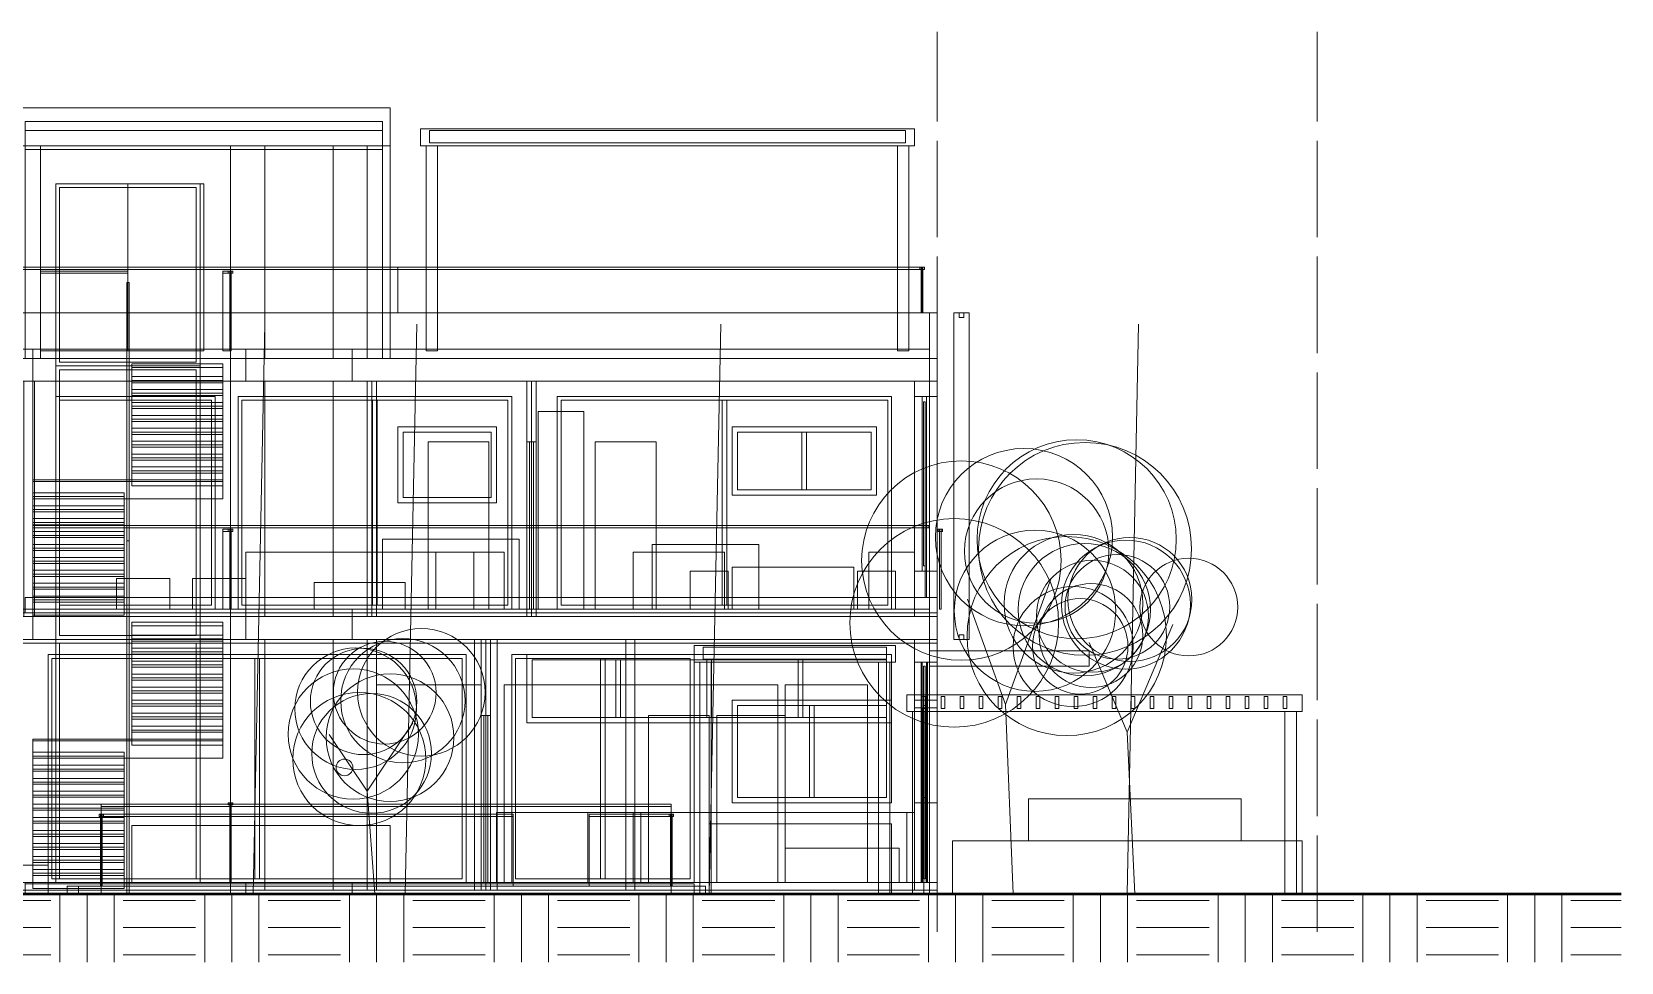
# Model space of a CAD drawing. Header units: metres. Extents: x -2 to 34, y -1.1 to 11.2.
# Drawn here: x 13.08 to 34, y -1.05 to 11.2 of the extents above; entities that cross this region are included whole.
import ezdxf

# ---------------------------------------------------------------- set-up
doc = ezdxf.new("R2010")
doc.units = ezdxf.units.M
doc.linetypes.add('DASHED', pattern=[1.524, 1.27, -0.254])
for name, color, linetype, lineweight in [('A-CUT', 7, 'Continuous', 50), ('A-HATCH', 8, 'Continuous', 9), ('A-HIDDEN', 8, 'DASHED', 18), ('A-THIN', 8, 'Continuous', 18)]:
    doc.layers.add(name, color=color, linetype=linetype, lineweight=lineweight)

msp = doc.modelspace()

# ---------------------------------------------------------------- hatches: boundary and pattern name
at = {"layer": 'A-HATCH'}
h = msp.add_hatch(dxfattribs=at)
h.set_pattern_fill('EARTH', scale=0.15)
h.paths.add_polyline_path([(34, -1.05), (34, -0.15), (-2, -0.15), (-2, -1.05), (34, -1.05)])

# ---------------------------------------------------------------- linework, layer by layer
at = {"layer": 'A-CUT'}
msp.add_line((-2, -0.15), (34, -0.15), dxfattribs=at)
at = {"layer": 'A-HIDDEN'}
for p, q in [((25, -0.65), (25, 11.2)), ((30, -0.65), (30, 11.2))]:
    msp.add_line(p, q, dxfattribs=at)
at = {"layer": 'A-THIN'}
for p, q in [((16, -0.15), (16.15, 7.35)), ((18, -0.15), (18.15, 7.35)), ((22, -0.15), (22.15, 7.35)), ((27.5, -0.15), (27.65, 7.35)), ((25.9, 2.343), (26.5, 4.005)), ((25.9, 2.343), (25.4, 3.728)), ((27.5, 1.979), (28.1, 3.398)), ((27.5, 1.979), (27, 3.161)), ((26, -0.15), (25.9, 2.343)), ((17.5, 1.2), (18.1, 2.1)), ((17.5, 1.2), (17, 1.95)), ((27.6, -0.15), (27.5, 1.979)), ((17.6, -0.15), (17.5, 1.2))]:
    msp.add_line(p, q, dxfattribs=at)
msp.add_lwpolyline([(12.9, 10.2), (13.4, 10.2), (15.3, 10.2), (17.8, 10.2), (17.8, 7.5), (17.9, 7.5), (19.2, 7.5), (22.3, 7.5), (24.2, 7.5), (25, 7.5), (25, 3.15), (24.2, 3.15), (22.3, 3.15), (19.2, 3.15), (17.9, 3.15), (15.3, 3.15), (13.4, 3.15), (13.4, 3.15), (12.7, 3.15)], dxfattribs=at)
for points in [[(14.35, 6.9), (13, 6.9), (12.9, 6.9), (12.9, 10.2), (13, 10.2), (14.35, 10.2), (15.35, 10.2), (17.7, 10.2), (17.8, 10.2), (17.8, 6.9), (17.7, 6.9), (15.35, 6.9), (14.35, 6.9)], [(17.7, 9.9), (17.7, 10.02), (13, 10.02), (13, 9.9), (17.7, 9.9)], [(17.7, 9.65), (17.7, 9.9), (13, 9.9), (13, 9.65), (17.7, 9.65)], [(24.7, 9.7), (24.7, 9.92), (18.2, 9.92), (18.2, 9.7), (24.7, 9.7)], [(18.32, 9.92), (24.58, 9.92), (24.7, 9.92), (24.7, 9.7), (24.58, 9.7), (18.32, 9.7), (18.2, 9.7), (18.2, 9.92), (18.32, 9.92)], [(24.58, 9.74), (24.58, 9.9), (18.32, 9.9), (18.32, 9.74), (24.58, 9.74)], [(24.58, 9.74), (24.58, 9.9), (18.32, 9.9), (18.32, 9.74), (24.58, 9.74)], [(24.58, 9.74), (24.58, 9.9), (18.32, 9.9), (18.32, 9.74), (24.58, 9.74)], [(24.58, 9.74), (24.58, 9.9), (18.32, 9.9), (18.32, 9.74), (24.58, 9.74)], [(24.58, 9.74), (24.58, 9.9), (18.32, 9.9), (18.32, 9.74), (24.58, 9.74)], [(24.58, 9.74), (24.58, 9.9), (18.32, 9.9), (18.32, 9.74), (24.58, 9.74)], [(24.58, 9.74), (24.58, 9.9), (18.32, 9.9), (18.32, 9.74), (24.58, 9.74)], [(24.58, 9.74), (24.58, 9.9), (18.32, 9.9), (18.32, 9.74), (24.58, 9.74)], [(24.58, 9.74), (24.58, 9.9), (18.32, 9.9), (18.32, 9.74), (24.58, 9.74)], [(24.58, 9.74), (24.58, 9.9), (18.32, 9.9), (18.32, 9.74), (24.58, 9.74)], [(24.58, 9.74), (24.58, 9.9), (18.32, 9.9), (18.32, 9.74), (24.58, 9.74)], [(24.58, 9.74), (24.58, 9.9), (18.32, 9.9), (18.32, 9.74), (24.58, 9.74)], [(24.58, 9.74), (24.58, 9.9), (18.32, 9.9), (18.32, 9.74), (24.58, 9.74)], [(24.58, 9.74), (24.58, 9.9), (18.32, 9.9), (18.32, 9.74), (24.58, 9.74)], [(15.3, 9.7), (17.8, 9.7), (17.8, 6.9), (15.3, 6.9), (15.3, 9.2), (13.4, 9.2), (13.4, 6.9), (12.9, 6.9), (12.9, 9.7), (13.4, 9.7), (15.3, 9.7)], [(14.35, 6.9), (12.9, 6.9), (12.9, 9.7), (14.35, 9.7), (15.35, 9.7), (17.8, 9.7), (17.8, 6.9), (15.35, 6.9), (14.35, 6.9)], [(13, 6.9), (13, 9.7), (13.2, 9.7), (13.2, 6.9), (13, 6.9)], [(15.9, 6.9), (15.7, 6.9), (15.7, 9.7), (15.9, 9.7), (16.15, 9.7), (16.15, 6.9), (15.9, 6.9)], [(17.05, 9.7), (17.3, 9.7), (17.5, 9.7), (17.5, 6.9), (17.3, 6.9), (17.05, 6.9), (17.05, 9.7)], [(17.5, 6.9), (17.5, 9.7), (17.7, 9.7), (17.7, 6.9), (17.5, 6.9)], [(18.275, 7), (18.275, 9.7), (18.425, 9.7), (18.425, 7), (18.275, 7)], [(18.275, 7), (18.275, 9.7), (18.425, 9.7), (18.425, 7), (18.275, 7)], [(24.475, 7), (24.475, 9.7), (24.625, 9.7), (24.625, 7), (24.475, 7)], [(24.475, 7), (24.475, 9.7), (24.625, 9.7), (24.625, 7), (24.475, 7)], [(13.4, 7.5), (15.3, 7.5), (15.3, 9.2), (13.4, 9.2), (13.4, 7.5)], [(15.3, 0), (15.25, 0), (13.45, 0), (13.4, 0), (13.4, 0.05), (13.4, 3.15), (13.4, 3.2), (13.4, 3.25), (13.4, 6.75), (13.4, 6.8), (13.4, 6.8), (13.4, 6.85), (13.4, 9.15), (13.4, 9.2), (13.45, 9.2), (15.25, 9.2), (15.3, 9.2), (15.3, 9.15), (15.3, 6.85), (15.3, 6.8), (15.3, 6.8), (15.3, 6.75), (15.3, 3.25), (15.3, 3.2), (15.3, 3.15), (15.3, 0.05), (15.3, 0)], [(15.25, 9.15), (15.25, 6.85), (13.45, 6.85), (13.45, 9.15), (15.25, 9.15)], [(13.45, 9.15), (13.45, 6.85), (15.25, 6.85), (15.25, 9.15), (13.45, 9.15)], [(15.35, 7), (15.35, 9.2), (14.35, 9.2), (14.35, 7), (15.35, 7)], [(14.35, 7), (15.35, 7), (15.35, 9.2), (14.35, 9.2), (14.35, 7)], [(14.35, 7), (15.35, 7), (15.35, 9.2), (14.35, 9.2), (14.35, 7)], [(12.95, 7.5), (12.95, 8.1), (17.9, 8.1), (24.8, 8.1), (24.8, 7.5), (17.9, 7.5), (12.95, 7.5)], [(12.95, 8.07), (12.95, 8.1), (17.9, 8.1), (24.8, 8.1), (24.8, 8.07), (17.9, 8.07), (12.95, 8.07)], [(13.2, 8.05), (14.35, 8.05), (14.35, 7), (13.2, 7), (13.2, 8.05)], [(13.2, 8.05), (14.35, 8.05), (14.35, 8.02), (13.2, 8.02), (13.2, 8.05)], [(15.6, 8.05), (15.7, 8.05), (15.7, 7), (15.6, 7), (15.6, 8.05)], [(15.6, 8.05), (15.7, 8.05), (15.7, 8.02), (15.6, 8.02), (15.6, 8.05)], [(15.67, 8.05), (15.73, 8.05), (15.73, 8.02), (15.67, 8.02), (15.67, 8.05)], [(15.71, 8.05), (15.71, 7), (15.69, 7), (15.69, 8.05), (15.71, 8.05)], [(24.8, 7.5), (24.8, 8.1), (17.9, 8.1), (17.9, 7.5), (24.8, 7.5)], [(24.8, 8.07), (24.8, 8.1), (17.9, 8.1), (17.9, 8.07), (24.8, 8.07)], [(24.77, 8.07), (24.77, 8.1), (24.83, 8.1), (24.83, 8.07), (24.77, 8.07)], [(24.79, 7.5), (24.79, 8.1), (24.81, 8.1), (24.81, 7.5), (24.79, 7.5)], [(14.365, 7.9), (14.365, 3.6), (14.335, 3.6), (14.335, 7.9), (14.365, 7.9)], [(12.7, 3.15), (12.7, 7.5), (13, 7.5), (13.4, 7.5), (15.5, 7.5), (15.8, 7.5), (19.4, 7.5), (20, 7.5), (24.4, 7.5), (24.8, 7.5), (24.9, 7.5), (25, 7.5), (25, 6.9), (25, 3.15), (24.9, 3.15), (24.4, 3.15), (20, 3.15), (19.4, 3.15), (15.8, 3.15), (15.5, 3.15), (13.4, 3.15), (12.7, 3.15)], [(17.8, 6.9), (17.8, 7.5), (25, 7.5), (25, 6.9), (17.8, 6.9)], [(25, 3.15), (25, 7.5), (24.9, 7.5), (24.9, 3.15), (25, 3.15)], [(24.9, 6.4), (24.9, 7.5), (25, 7.5), (25, 6.4), (24.9, 6.4)], [(25.42, 3.2), (25.42, 7.5), (25.22, 7.5), (25.22, 3.2), (25.42, 3.2)], [(25.42, 3.2), (25.42, 7.5), (25.22, 7.5), (25.22, 3.2), (25.42, 3.2)], [(25.42, 3.2), (25.42, 7.5), (25.22, 7.5), (25.22, 3.2), (25.42, 3.2)], [(25.42, 3.2), (25.42, 7.5), (25.22, 7.5), (25.22, 3.2), (25.42, 3.2)], [(25.42, 3.2), (25.42, 7.5), (25.22, 7.5), (25.22, 3.2), (25.42, 3.2)], [(25.42, 3.2), (25.42, 7.5), (25.22, 7.5), (25.22, 3.2), (25.42, 3.2)], [(25.42, 3.2), (25.42, 7.5), (25.22, 7.5), (25.22, 3.2), (25.42, 3.2)], [(25.42, 3.2), (25.42, 7.5), (25.22, 7.5), (25.22, 3.2), (25.42, 3.2)], [(25.42, 3.2), (25.42, 7.5), (25.22, 7.5), (25.22, 3.2), (25.42, 3.2)], [(25.42, 3.2), (25.42, 7.5), (25.22, 7.5), (25.22, 3.2), (25.42, 3.2)], [(25.42, 3.2), (25.42, 7.5), (25.22, 7.5), (25.22, 3.2), (25.42, 3.2)], [(25.42, 3.2), (25.42, 7.5), (25.22, 7.5), (25.22, 3.2), (25.42, 3.2)], [(25.42, 3.2), (25.42, 7.5), (25.22, 7.5), (25.22, 3.2), (25.42, 3.2)], [(25.42, 3.2), (25.42, 7.5), (25.22, 7.5), (25.22, 3.2), (25.42, 3.2)], [(25.42, 3.2), (25.42, 7.5), (25.22, 7.5), (25.22, 3.2), (25.42, 3.2)], [(25.42, 3.2), (25.42, 7.5), (25.22, 7.5), (25.22, 3.2), (25.42, 3.2)], [(25.42, 3.2), (25.42, 7.5), (25.22, 7.5), (25.22, 3.2), (25.42, 3.2)], [(25.42, 3.2), (25.42, 7.5), (25.22, 7.5), (25.22, 3.2), (25.42, 3.2)], [(25.42, 3.2), (25.42, 7.5), (25.22, 7.5), (25.22, 3.2), (25.42, 3.2)], [(25.42, 3.2), (25.42, 7.5), (25.22, 7.5), (25.22, 3.2), (25.42, 3.2)], [(25.42, 3.2), (25.42, 7.5), (25.22, 7.5), (25.22, 3.2), (25.42, 3.2)], [(25.42, 3.2), (25.42, 7.5), (25.22, 7.5), (25.22, 3.2), (25.42, 3.2)], [(25.42, 3.2), (25.42, 7.5), (25.22, 7.5), (25.22, 3.2), (25.42, 3.2)], [(25.42, 3.2), (25.42, 7.5), (25.22, 7.5), (25.22, 3.2), (25.42, 3.2)], [(25.22, 3.2), (25.22, 7.5), (25.42, 7.5), (25.42, 3.2), (25.22, 3.2)], [(25.29, 7.44), (25.29, 7.5), (25.35, 7.5), (25.35, 7.44), (25.29, 7.44)], [(12.9, 7.02), (13.1, 7.02), (15.7, 7.02), (15.9, 7.02), (17.3, 7.02), (24.9, 7.02), (24.9, 6.9), (17.3, 6.9), (15.9, 6.9), (15.7, 6.9), (13.1, 6.9), (12.9, 6.9), (12.9, 7.02)], [(13.1, 6.9), (13.1, 7.02), (15.7, 7.02), (15.7, 6.9), (13.1, 6.9)], [(15.9, 6.9), (15.9, 7.02), (17.3, 7.02), (17.3, 6.9), (15.9, 6.9)], [(12.9, 6.9), (13.1, 6.9), (15.7, 6.9), (15.9, 6.9), (17.3, 6.9), (24.9, 6.9), (24.9, 6.6), (17.3, 6.6), (15.9, 6.6), (15.7, 6.6), (13.1, 6.6), (12.9, 6.6), (12.9, 6.9)], [(15.7, 6.9), (15.7, 6.6), (13.1, 6.6), (13.1, 6.9), (15.7, 6.9)], [(13.4, 6.8), (13.4, 3.2), (15.3, 3.2), (15.3, 6.8), (13.4, 6.8)], [(15.25, 6.75), (15.25, 3.25), (13.45, 3.25), (13.45, 6.75), (15.25, 6.75)], [(13.45, 6.75), (13.45, 3.25), (15.25, 3.25), (15.25, 6.75), (13.45, 6.75)], [(14.4, 6.83), (15.6, 6.83), (15.6, 6.78), (14.4, 6.78), (14.4, 6.83)], [(14.4, 6.78), (15.6, 6.78), (15.6, 6.58), (14.4, 6.58), (14.4, 6.78)], [(17.3, 6.9), (17.3, 6.6), (15.9, 6.6), (15.9, 6.9), (17.3, 6.9)], [(11.2, 6.6), (11.7, 6.6), (12.7, 6.6), (13.4, 6.6), (13.4, 3.5), (12.7, 3.5), (11.7, 3.5), (11.2, 3.5), (11.2, 6.6)], [(11.4, 3.5), (11.2, 3.5), (11.2, 6.6), (11.4, 6.6), (12.2, 6.6), (13.12, 6.6), (13.12, 3.5), (12.2, 3.5), (11.4, 3.5)], [(15.8, 6.6), (19.4, 6.6), (20, 6.6), (24.4, 6.6), (25, 6.6), (25, 3.5), (24.4, 3.5), (20, 3.5), (19.4, 3.5), (15.8, 3.5), (15.5, 3.5), (13.4, 3.5), (12.7, 3.5), (12.7, 6.6), (13.4, 6.6), (15.5, 6.6), (15.8, 6.6)], [(13.1, 3.5), (13.1, 6.6), (12.98, 6.6), (12.98, 3.5), (13.1, 3.5)], [(14.4, 6.66), (15.6, 6.66), (15.6, 6.61), (14.4, 6.61), (14.4, 6.66)], [(14.4, 6.61), (15.6, 6.61), (15.6, 6.41), (14.4, 6.41), (14.4, 6.61)], [(14.4, 6.49), (15.6, 6.49), (15.6, 6.44), (14.4, 6.44), (14.4, 6.49)], [(15.3, 3.5), (15.3, 6.6), (17.9, 6.6), (19.2, 6.6), (22.3, 6.6), (24.2, 6.6), (25, 6.6), (25, 3.5), (24.2, 3.5), (22.3, 3.5), (19.2, 3.5), (17.9, 3.5), (15.3, 3.5)], [(16.15, 6.6), (16.15, 3.5), (15.9, 3.5), (15.7, 3.5), (15.7, 6.6), (15.9, 6.6), (16.15, 6.6)], [(17.5, 6.6), (17.5, 3.5), (17.3, 3.5), (17.05, 3.5), (17.05, 6.6), (17.3, 6.6), (17.5, 6.6)], [(17.5, 3.5), (17.5, 6.6), (17.62, 6.6), (17.62, 3.5), (17.5, 3.5)], [(18.3, 3.5), (17.56, 3.5), (17.56, 6.6), (18.3, 6.6), (19.1, 6.6), (19.66, 6.6), (19.66, 3.5), (19.1, 3.5), (18.3, 3.5)], [(19.72, 6.6), (19.72, 3.5), (19.6, 3.5), (19.6, 6.6), (19.72, 6.6)], [(19.6, 5.8), (19.6, 6.6), (19.72, 6.6), (19.72, 5.8), (19.6, 5.8)], [(19.72, 3.5), (19.72, 6.6), (19.6, 6.6), (19.6, 3.5), (19.72, 3.5)], [(20.5, 3.5), (19.72, 3.5), (19.72, 6.6), (20.5, 6.6), (21.3, 6.6), (24.7, 6.6), (24.7, 3.5), (21.3, 3.5), (20.5, 3.5)], [(24.9, 3.5), (24.9, 6.6), (24.7, 6.6), (24.7, 3.5), (24.9, 3.5)], [(24.7, 6.4), (24.7, 6.6), (24.9, 6.6), (24.9, 6.4), (24.7, 6.4)], [(24.7, 3.5), (24.7, 6.6), (24.9, 6.6), (24.9, 3.5), (24.7, 3.5)], [(15.45, 3.6), (13.45, 3.6), (13.4, 3.6), (13.4, 3.65), (13.4, 6.35), (13.4, 6.4), (13.45, 6.4), (15.45, 6.4), (15.5, 6.4), (15.5, 6.35), (15.5, 3.65), (15.5, 3.6), (15.45, 3.6)], [(15.5, 6.4), (13.4, 6.4), (13.4, 3.6), (15.5, 3.6), (15.5, 6.4)], [(15.5, 3.6), (15.5, 6.4), (13.4, 6.4), (13.4, 3.6), (15.5, 3.6)], [(13.45, 3.65), (13.45, 6.35), (15.45, 6.35), (15.45, 3.65), (13.45, 3.65)], [(15.45, 3.65), (15.45, 6.35), (13.45, 6.35), (13.45, 3.65), (15.45, 3.65)], [(14.4, 6.44), (15.6, 6.44), (15.6, 6.24), (14.4, 6.24), (14.4, 6.44)], [(14.4, 6.32), (15.6, 6.32), (15.6, 6.27), (14.4, 6.27), (14.4, 6.32)], [(19.4, 3.6), (19.35, 3.6), (17.63, 3.6), (17.57, 3.6), (15.85, 3.6), (15.8, 3.6), (15.8, 3.65), (15.8, 6.35), (15.8, 6.4), (15.85, 6.4), (17.57, 6.4), (17.63, 6.4), (19.35, 6.4), (19.4, 6.4), (19.4, 6.35), (19.4, 3.65), (19.4, 3.6)], [(15.8, 3.6), (19.4, 3.6), (19.4, 6.4), (15.8, 6.4), (15.8, 3.6)], [(15.8, 6.4), (15.8, 3.6), (19.4, 3.6), (19.4, 6.4), (15.8, 6.4)], [(15.85, 6.35), (19.35, 6.35), (19.35, 3.65), (15.85, 3.65), (15.85, 6.35)], [(15.85, 6.35), (15.85, 3.65), (17.57, 3.65), (17.57, 6.35), (15.85, 6.35)], [(17.63, 6.35), (17.63, 3.65), (19.35, 3.65), (19.35, 6.35), (17.63, 6.35)], [(20, 6.35), (20, 6.4), (20.05, 6.4), (22.17, 6.4), (22.23, 6.4), (24.35, 6.4), (24.4, 6.4), (24.4, 6.35), (24.4, 3.65), (24.4, 3.6), (24.35, 3.6), (22.23, 3.6), (22.17, 3.6), (20.05, 3.6), (20, 3.6), (20, 3.65), (20, 6.35)], [(24.4, 3.6), (24.4, 6.4), (20, 6.4), (20, 3.6), (24.4, 3.6)], [(24.4, 3.6), (24.4, 6.4), (20, 6.4), (20, 3.6), (24.4, 3.6)], [(20.05, 6.35), (24.35, 6.35), (24.35, 3.65), (20.05, 3.65), (20.05, 6.35)], [(22.17, 6.35), (20.05, 6.35), (20.05, 3.65), (22.17, 3.65), (22.17, 6.35)], [(24.35, 6.35), (22.23, 6.35), (22.23, 3.65), (24.35, 3.65), (24.35, 6.35)], [(24.86, 4.1), (24.86, 6.4), (24.8, 6.4), (24.8, 4.1), (24.86, 4.1)], [(24.86, 4.1), (24.86, 6.4), (24.8, 6.4), (24.8, 4.1), (24.86, 4.1)], [(24.86, 4.1), (24.8, 4.1), (24.8, 4.17), (24.8, 6.33), (24.8, 6.4), (24.86, 6.4), (24.86, 6.33), (24.86, 4.17), (24.86, 4.1)], [(24.842, 4.17), (24.842, 6.33), (24.818, 6.33), (24.818, 4.17), (24.842, 4.17)], [(14.4, 6.27), (15.6, 6.27), (15.6, 6.07), (14.4, 6.07), (14.4, 6.27)], [(14.4, 6.15), (15.6, 6.15), (15.6, 6.1), (14.4, 6.1), (14.4, 6.15)], [(14.4, 6.1), (15.6, 6.1), (15.6, 5.9), (14.4, 5.9), (14.4, 6.1)], [(20.35, 3.6), (20.35, 6.2), (19.75, 6.2), (19.75, 3.6), (20.35, 3.6)], [(14.4, 5.98), (15.6, 5.98), (15.6, 5.93), (14.4, 5.93), (14.4, 5.98)], [(14.4, 5.93), (15.6, 5.93), (15.6, 5.73), (14.4, 5.73), (14.4, 5.93)], [(19.2, 5), (19.2, 6), (17.9, 6), (17.9, 5), (19.2, 5)], [(17.97, 6), (19.13, 6), (19.2, 6), (19.2, 5.93), (19.2, 5.07), (19.2, 5), (19.13, 5), (17.97, 5), (17.9, 5), (17.9, 5.07), (17.9, 5.93), (17.9, 6), (17.97, 6)], [(19.2, 6), (17.9, 6), (17.9, 5), (19.2, 5), (19.2, 6)], [(19.13, 5.93), (19.13, 5.07), (17.97, 5.07), (17.97, 5.93), (19.13, 5.93)], [(19.13, 5.93), (17.97, 5.93), (17.97, 5.07), (19.13, 5.07), (19.13, 5.93)], [(24.2, 6), (22.3, 6), (22.3, 5.1), (24.2, 5.1), (24.2, 6)], [(22.37, 6), (23.22, 6), (23.28, 6), (24.13, 6), (24.2, 6), (24.2, 5.93), (24.2, 5.17), (24.2, 5.1), (24.13, 5.1), (23.28, 5.1), (23.22, 5.1), (22.37, 5.1), (22.3, 5.1), (22.3, 5.17), (22.3, 5.93), (22.3, 6), (22.37, 6)], [(24.2, 6), (22.3, 6), (22.3, 5.1), (24.2, 5.1), (24.2, 6)], [(22.37, 5.17), (22.37, 5.93), (24.13, 5.93), (24.13, 5.17), (22.37, 5.17)], [(23.22, 5.93), (22.37, 5.93), (22.37, 5.17), (23.22, 5.17), (23.22, 5.93)], [(23.28, 5.93), (23.28, 5.17), (24.13, 5.17), (24.13, 5.93), (23.28, 5.93)], [(14.4, 5.81), (15.6, 5.81), (15.6, 5.76), (14.4, 5.76), (14.4, 5.81)], [(14.4, 5.76), (15.6, 5.76), (15.6, 5.56), (14.4, 5.56), (14.4, 5.76)], [(19.1, 3.6), (19.1, 5.8), (18.3, 5.8), (18.3, 3.6), (19.1, 3.6)], [(18.3, 3.6), (19.1, 3.6), (19.1, 5.8), (18.3, 5.8), (18.3, 3.6)], [(19.685, 3.6), (19.685, 5.8), (19.635, 5.8), (19.635, 3.6), (19.685, 3.6)], [(21.3, 3.6), (21.3, 5.8), (20.5, 5.8), (20.5, 3.6), (21.3, 3.6)], [(20.5, 3.6), (21.3, 3.6), (21.3, 5.8), (20.5, 5.8), (20.5, 3.6)], [(14.4, 5.64), (15.6, 5.64), (15.6, 5.59), (14.4, 5.59), (14.4, 5.64)], [(14.4, 5.59), (15.6, 5.59), (15.6, 5.39), (14.4, 5.39), (14.4, 5.59)], [(14.4, 5.47), (15.6, 5.47), (15.6, 5.42), (14.4, 5.42), (14.4, 5.47)], [(13.1, 5.05), (13.1, 5.3), (15.6, 5.3), (15.6, 5.05), (13.1, 5.05)], [(13.1, 5.28), (13.1, 5.3), (15.6, 5.3), (15.6, 5.28), (13.1, 5.28)], [(14.4, 5.42), (15.6, 5.42), (15.6, 5.22), (14.4, 5.22), (14.4, 5.42)], [(13.1, 5.13), (14.3, 5.13), (14.3, 5.08), (13.1, 5.08), (13.1, 5.13)], [(13.1, 5.08), (14.3, 5.08), (14.3, 4.88), (13.1, 4.88), (13.1, 5.08)], [(13.1, 4.96), (14.3, 4.96), (14.3, 4.91), (13.1, 4.91), (13.1, 4.96)], [(13.1, 4.91), (14.3, 4.91), (14.3, 4.71), (13.1, 4.71), (13.1, 4.91)], [(13.1, 4.79), (14.3, 4.79), (14.3, 4.74), (13.1, 4.74), (13.1, 4.79)], [(13.1, 4.74), (14.3, 4.74), (14.3, 4.54), (13.1, 4.54), (13.1, 4.74)], [(24.9, 3.75), (24.9, 4.7), (13.1, 4.7), (13.1, 3.75), (24.9, 3.75)], [(24.9, 4.67), (24.9, 4.7), (13.1, 4.7), (13.1, 4.67), (24.9, 4.67)], [(13.1, 4.62), (14.3, 4.62), (14.3, 4.57), (13.1, 4.57), (13.1, 4.62)], [(15.6, 3.6), (15.6, 4.65), (15.7, 4.65), (15.7, 3.6), (15.6, 3.6)], [(15.6, 4.62), (15.6, 4.65), (15.7, 4.65), (15.7, 4.62), (15.6, 4.62)], [(15.67, 4.65), (15.73, 4.65), (15.73, 4.62), (15.67, 4.62), (15.67, 4.65)], [(15.69, 4.65), (15.71, 4.65), (15.71, 3.6), (15.69, 3.6), (15.69, 4.65)], [(24.88, 4.67), (24.88, 4.7), (24.82, 4.7), (24.82, 4.67), (24.88, 4.67)], [(24.86, 3.75), (24.86, 4.7), (24.84, 4.7), (24.84, 3.75), (24.86, 3.75)], [(25.07, 4.62), (25.07, 4.65), (25.01, 4.65), (25.01, 4.62), (25.07, 4.62)], [(25.05, 3.6), (25.05, 4.65), (25.03, 4.65), (25.03, 3.6), (25.05, 3.6)], [(13.1, 4.57), (14.3, 4.57), (14.3, 4.37), (13.1, 4.37), (13.1, 4.57)], [(13.1, 4.45), (14.3, 4.45), (14.3, 4.4), (13.1, 4.4), (13.1, 4.45)], [(13.1, 4.4), (14.3, 4.4), (14.3, 4.2), (13.1, 4.2), (13.1, 4.4)], [(14.365, 0), (14.365, 4.5), (14.335, 4.5), (14.335, 0), (14.365, 0)], [(19.5, 3.6), (19.5, 4.52), (17.7, 4.52), (17.7, 3.6), (19.5, 3.6)], [(22.65, 3.6), (22.65, 4.45), (21.25, 4.45), (21.25, 3.6), (22.65, 3.6)], [(13.1, 4.28), (14.3, 4.28), (14.3, 4.23), (13.1, 4.23), (13.1, 4.28)], [(13.1, 4.23), (14.3, 4.23), (14.3, 4.03), (13.1, 4.03), (13.1, 4.23)], [(18.9, 3.6), (18.9, 4.35), (15.9, 4.35), (15.9, 3.6), (18.9, 3.6)], [(19.3, 3.6), (19.3, 4.35), (18.4, 4.35), (18.4, 3.6), (19.3, 3.6)], [(22.2, 3.6), (22.2, 4.35), (21, 4.35), (21, 3.6), (22.2, 3.6)], [(24.7, 3.6), (24.7, 4.35), (24.1, 4.35), (24.1, 3.6), (24.7, 3.6)], [(13.1, 4.11), (14.3, 4.11), (14.3, 4.06), (13.1, 4.06), (13.1, 4.11)], [(13.1, 4.06), (14.3, 4.06), (14.3, 3.86), (13.1, 3.86), (13.1, 4.06)], [(14.2, 4), (14.9, 4), (14.9, 3.6), (14.2, 3.6), (14.2, 4)], [(15.2, 4), (15.9, 4), (15.9, 3.6), (15.2, 3.6), (15.2, 4)], [(21.75, 3.6), (21.75, 4.1), (22.25, 4.1), (22.25, 3.6), (21.75, 3.6)], [(23.9, 3.6), (23.9, 4.15), (22.3, 4.15), (22.3, 3.6), (23.9, 3.6)], [(23.95, 3.6), (23.95, 4.1), (24.45, 4.1), (24.45, 3.6), (23.95, 3.6)], [(24.7, 3.5), (24.7, 4.1), (24.9, 4.1), (24.9, 3.5), (24.7, 3.5)], [(24.9, 3.15), (24.9, 4.1), (25, 4.1), (25, 3.15), (24.9, 3.15)], [(13.1, 3.94), (14.3, 3.94), (14.3, 3.89), (13.1, 3.89), (13.1, 3.94)], [(13.1, 3.89), (14.3, 3.89), (14.3, 3.69), (13.1, 3.69), (13.1, 3.89)], [(13.1, 3.77), (14.3, 3.77), (14.3, 3.72), (13.1, 3.72), (13.1, 3.77)], [(18, 3.6), (18, 3.95), (16.8, 3.95), (16.8, 3.6), (18, 3.6)], [(6.1, -0.15), (6, -0.15), (6, 3.55), (6.1, 3.55), (6.45, 3.55), (12.55, 3.55), (13, 3.55), (13, 3.75), (24.8, 3.75), (25, 3.75), (25, 3.55), (25, 3.5), (25, -0.15), (24.9, -0.15), (24.4, -0.15), (22.3, -0.15), (21.8, -0.15), (19.4, -0.15), (18.8, -0.15), (13.3, -0.15), (12.55, -0.15), (6.45, -0.15), (6.1, -0.15)], [(13.1, 3.6), (15.7, 3.6), (15.9, 3.6), (17.3, 3.6), (24.9, 3.6), (24.9, 3.5), (17.3, 3.5), (15.9, 3.5), (15.7, 3.5), (13.1, 3.5), (12.9, 3.5), (12.9, 3.6), (13.1, 3.6)], [(13.1, 3.72), (14.3, 3.72), (14.3, 3.52), (13.1, 3.52), (13.1, 3.72)], [(13.1, 3.6), (15.7, 3.6), (15.7, 3.5), (13.1, 3.5), (13.1, 3.6)], [(15.9, 3.6), (17.3, 3.6), (17.3, 3.5), (15.9, 3.5), (15.9, 3.6)], [(19.6, 3.5), (19.6, 3.6), (19.72, 3.6), (19.72, 3.5), (19.6, 3.5)], [(6, -0.15), (6, 3.55), (7.2, 3.55), (7.8, 3.55), (11.5, 3.55), (12.1, 3.55), (13.4, 3.55), (15.3, 3.55), (19.6, 3.55), (24.4, 3.55), (25, 3.55), (25, -0.15), (24.4, -0.15), (19.6, -0.15), (15.3, -0.15), (13.4, -0.15), (12.1, -0.15), (11.5, -0.15), (7.8, -0.15), (7.2, -0.15), (6, -0.15)], [(13.1, 3.5), (15.7, 3.5), (15.9, 3.5), (17.3, 3.5), (24.9, 3.5), (24.9, 3.2), (17.3, 3.2), (15.9, 3.2), (15.7, 3.2), (13.1, 3.2), (12.9, 3.2), (12.9, 3.5), (13.1, 3.5)], [(15.7, 3.5), (15.7, 3.2), (13.1, 3.2), (13.1, 3.5), (15.7, 3.5)], [(14.4, 3.429), (15.6, 3.429), (15.6, 3.379), (14.4, 3.379), (14.4, 3.429)], [(14.4, 3.379), (15.6, 3.379), (15.6, 3.179), (14.4, 3.179), (14.4, 3.379)], [(17.3, 3.5), (17.3, 3.2), (15.9, 3.2), (15.9, 3.5), (17.3, 3.5)], [(25, -0.15), (25, 3.55), (24.9, 3.55), (24.9, -0.15), (25, -0.15)], [(24.9, 2.9), (24.9, 3.55), (25, 3.55), (25, 2.9), (24.9, 2.9)], [(25, -0.15), (25, 3.55), (24.9, 3.55), (24.9, -0.15), (25, -0.15)], [(24.9, 2.9), (24.9, 3.55), (25, 3.55), (25, 2.9), (24.9, 2.9)], [(24.9, 3.55), (25, 3.55), (25, -0.15), (24.9, -0.15), (24.9, 3.55)], [(24.9, 2.3), (24.9, 3.55), (25, 3.55), (25, 2.3), (24.9, 2.3)], [(25, -0.15), (25, 3.55), (24.9, 3.55), (24.9, -0.15), (25, -0.15)], [(24.9, 2.4), (24.9, 3.55), (25, 3.55), (25, 2.4), (24.9, 2.4)], [(6, 3.2), (7.2, 3.2), (7.8, 3.2), (11.5, 3.2), (12.1, 3.2), (13.4, 3.2), (13.4, 0), (15.3, 0), (15.3, 3.2), (19.6, 3.2), (24.4, 3.2), (25, 3.2), (25, -0.1), (24.4, -0.1), (19.6, -0.1), (15.3, -0.1), (13.4, -0.1), (12.1, -0.1), (11.5, -0.1), (7.8, -0.1), (7.2, -0.1), (6, -0.1), (6, 3.2)], [(6, -0.1), (6, 3.2), (6.45, 3.2), (12.55, 3.2), (13.3, 3.2), (18.8, 3.2), (19.4, 3.2), (21.8, 3.2), (22.3, 3.2), (24.4, 3.2), (25, 3.2), (25, -0.1), (24.4, -0.1), (22.3, -0.1), (21.8, -0.1), (19.4, -0.1), (18.8, -0.1), (13.3, -0.1), (12.55, -0.1), (6.45, -0.1), (6, -0.1)], [(13.4, 0), (15.3, 0), (15.3, 3.2), (13.4, 3.2), (13.4, 0)], [(13.45, 3.15), (15.25, 3.15), (15.25, 0.05), (13.45, 0.05), (13.45, 3.15)], [(15.25, 0.05), (15.25, 3.15), (13.45, 3.15), (13.45, 0.05), (15.25, 0.05)], [(14.4, 3.257), (15.6, 3.257), (15.6, 3.207), (14.4, 3.207), (14.4, 3.257)], [(14.4, 3.207), (15.6, 3.207), (15.6, 3.007), (14.4, 3.007), (14.4, 3.207)], [(16.15, -0.1), (15.9, -0.1), (15.7, -0.1), (15.7, 3.2), (15.9, 3.2), (16.15, 3.2), (16.15, -0.1)], [(17.05, -0.1), (17.05, 3.2), (17.3, 3.2), (17.5, 3.2), (17.5, -0.1), (17.3, -0.1), (17.05, -0.1)], [(17.5, -0.1), (17.5, 3.2), (17.62, 3.2), (17.62, -0.1), (17.5, -0.1)], [(18.91, -0.1), (18.91, 3.2), (19.21, 3.2), (19.21, -0.1), (18.91, -0.1)], [(18.91, 3.2), (19.21, 3.2), (19.21, -0.1), (18.91, -0.1), (18.91, 3.2)], [(19.12, -0.1), (19.12, 3.2), (19, 3.2), (19, -0.1), (19.12, -0.1)], [(19, 2.2), (19, 3.2), (19.12, 3.2), (19.12, 2.2), (19, 2.2)], [(19.12, -0.1), (19.12, 3.2), (19, 3.2), (19, -0.1), (19.12, -0.1)], [(21.2, -0.1), (19.06, -0.1), (19.06, 3.2), (21.2, 3.2), (22, 3.2), (24.7, 3.2), (24.7, -0.1), (22, -0.1), (21.2, -0.1)], [(24.7, -0.1), (24.7, 3.2), (19.12, 3.2), (19.12, -0.1), (24.7, -0.1)], [(21.02, -0.1), (21.02, 3.2), (20.9, 3.2), (20.9, -0.1), (21.02, -0.1)], [(24.9, -0.1), (24.9, 3.2), (24.7, 3.2), (24.7, -0.1), (24.9, -0.1)], [(24.7, 2.9), (24.7, 3.2), (24.9, 3.2), (24.9, 2.9), (24.7, 2.9)], [(24.9, -0.1), (24.9, 3.2), (24.7, 3.2), (24.7, -0.1), (24.9, -0.1)], [(24.7, 2.9), (24.7, 3.2), (24.9, 3.2), (24.9, 2.9), (24.7, 2.9)], [(24.7, 3.2), (24.9, 3.2), (24.9, -0.1), (24.7, -0.1), (24.7, 3.2)], [(24.7, 3.2), (24.9, 3.2), (24.9, 2.3), (24.7, 2.3), (24.7, 3.2)], [(24.7, -0.1), (24.7, 3.2), (24.9, 3.2), (24.9, -0.1), (24.7, -0.1)], [(24.7, 2.4), (24.7, 3.2), (24.9, 3.2), (24.9, 2.4), (24.7, 2.4)], [(24.7, -0.1), (24.7, 3.2), (24.9, 3.2), (24.9, -0.1), (24.7, -0.1)], [(24.7, 3.2), (25, 3.2), (25, -0.1), (24.7, -0.1), (24.7, 3.2)], [(25.29, 3.2), (25.29, 3.26), (25.35, 3.26), (25.35, 3.2), (25.29, 3.2)], [(16.08, 3), (18.75, 3), (18.8, 3), (18.8, 2.95), (18.8, 0.05), (18.8, 0), (18.75, 0), (16.08, 0), (16.02, 0), (13.35, 0), (13.3, 0), (13.3, 0.05), (13.3, 2.95), (13.3, 3), (13.35, 3), (16.02, 3), (16.08, 3)], [(13.3, 0), (18.8, 0), (18.8, 3), (13.3, 3), (13.3, 0)], [(18.8, 3), (13.3, 3), (13.3, 0), (18.8, 0), (18.8, 3)], [(13.35, 2.95), (18.75, 2.95), (18.75, 0.05), (13.35, 0.05), (13.35, 2.95)], [(16.02, 2.95), (13.35, 2.95), (13.35, 0.05), (16.02, 0.05), (16.02, 2.95)], [(14.4, 3.086), (15.6, 3.086), (15.6, 3.036), (14.4, 3.036), (14.4, 3.086)], [(14.4, 3.036), (15.6, 3.036), (15.6, 2.836), (14.4, 2.836), (14.4, 3.036)], [(16.08, 0.05), (18.75, 0.05), (18.75, 2.95), (16.08, 2.95), (16.08, 0.05)], [(19.4, 3), (19.45, 3), (20.57, 3), (20.63, 3), (21.75, 3), (21.8, 3), (21.8, 2.95), (21.8, 0.05), (21.8, 0), (21.75, 0), (20.63, 0), (20.57, 0), (19.45, 0), (19.4, 0), (19.4, 0.05), (19.4, 2.95), (19.4, 3)], [(19.4, 0), (21.8, 0), (21.8, 3), (19.4, 3), (19.4, 0)], [(19.4, 0), (21.8, 0), (21.8, 3), (19.4, 3), (19.4, 0)], [(19.45, 2.95), (21.75, 2.95), (21.75, 0.05), (19.45, 0.05), (19.45, 2.95)], [(20.57, 0.05), (20.57, 2.95), (19.45, 2.95), (19.45, 0.05), (20.57, 0.05)], [(24.4, 3), (19.6, 3), (19.6, 2.1), (24.4, 2.1), (24.4, 3)], [(23.23, 3), (24.33, 3), (24.4, 3), (24.4, 2.93), (24.4, 2.17), (24.4, 2.1), (24.33, 2.1), (23.23, 2.1), (23.17, 2.1), (22.03, 2.1), (21.97, 2.1), (20.83, 2.1), (20.77, 2.1), (19.67, 2.1), (19.6, 2.1), (19.6, 2.17), (19.6, 2.93), (19.6, 3), (19.67, 3), (20.77, 3), (20.83, 3), (21.97, 3), (22.03, 3), (23.17, 3), (23.23, 3)], [(24.4, 3), (19.6, 3), (19.6, 2.1), (24.4, 2.1), (24.4, 3)], [(24.33, 2.93), (24.33, 2.17), (19.67, 2.17), (19.67, 2.93), (24.33, 2.93)], [(19.67, 2.93), (19.67, 2.17), (20.77, 2.17), (20.77, 2.93), (19.67, 2.93)], [(21.75, 0.05), (21.75, 2.95), (20.63, 2.95), (20.63, 0.05), (21.75, 0.05)], [(20.83, 2.93), (20.83, 2.17), (21.97, 2.17), (21.97, 2.93), (20.83, 2.93)], [(24.45, 2.9), (24.45, 3.12), (21.8, 3.12), (21.8, 2.9), (24.45, 2.9)], [(21.92, 3.12), (24.33, 3.12), (24.45, 3.12), (24.45, 2.9), (24.33, 2.9), (21.92, 2.9), (21.8, 2.9), (21.8, 3.12), (21.92, 3.12)], [(24.33, 2.94), (24.33, 3.1), (21.92, 3.1), (21.92, 2.94), (24.33, 2.94)], [(24.33, 2.94), (24.33, 3.1), (21.92, 3.1), (21.92, 2.94), (24.33, 2.94)], [(24.33, 2.94), (24.33, 3.1), (21.92, 3.1), (21.92, 2.94), (24.33, 2.94)], [(24.33, 2.94), (24.33, 3.1), (21.92, 3.1), (21.92, 2.94), (24.33, 2.94)], [(24.33, 2.94), (24.33, 3.1), (21.92, 3.1), (21.92, 2.94), (24.33, 2.94)], [(24.33, 2.94), (24.33, 3.1), (21.92, 3.1), (21.92, 2.94), (24.33, 2.94)], [(24.33, 2.94), (24.33, 3.1), (21.92, 3.1), (21.92, 2.94), (24.33, 2.94)], [(24.33, 2.94), (24.33, 3.1), (21.92, 3.1), (21.92, 2.94), (24.33, 2.94)], [(24.33, 2.94), (24.33, 3.1), (21.92, 3.1), (21.92, 2.94), (24.33, 2.94)], [(24.33, 2.94), (24.33, 3.1), (21.92, 3.1), (21.92, 2.94), (24.33, 2.94)], [(24.33, 2.94), (24.33, 3.1), (21.92, 3.1), (21.92, 2.94), (24.33, 2.94)], [(24.33, 2.94), (24.33, 3.1), (21.92, 3.1), (21.92, 2.94), (24.33, 2.94)], [(24.33, 2.94), (24.33, 3.1), (21.92, 3.1), (21.92, 2.94), (24.33, 2.94)], [(23.17, 2.93), (22.03, 2.93), (22.03, 2.17), (23.17, 2.17), (23.17, 2.93)], [(24.33, 2.93), (23.23, 2.93), (23.23, 2.17), (24.33, 2.17), (24.33, 2.93)], [(27, 2.85), (27, 3.05), (24.9, 3.05), (24.9, 2.85), (27, 2.85)], [(14.4, 2.914), (15.6, 2.914), (15.6, 2.864), (14.4, 2.864), (14.4, 2.914)], [(14.4, 2.864), (15.6, 2.864), (15.6, 2.664), (14.4, 2.664), (14.4, 2.864)], [(14.4, 2.743), (15.6, 2.743), (15.6, 2.693), (14.4, 2.693), (14.4, 2.743)], [(21.875, -0.15), (21.875, 2.9), (22.025, 2.9), (22.025, -0.15), (21.875, -0.15)], [(24.225, -0.15), (24.225, 2.9), (24.375, 2.9), (24.375, -0.15), (24.225, -0.15)], [(24.87, 0), (24.87, 2.9), (24.79, 2.9), (24.79, 0), (24.87, 0)], [(24.86, 0), (24.86, 2.9), (24.8, 2.9), (24.8, 0), (24.86, 0)], [(24.86, 0), (24.8, 0), (24.8, 0.05), (24.8, 2.85), (24.8, 2.9), (24.86, 2.9), (24.86, 2.85), (24.86, 0.05), (24.86, 0)], [(24.842, 0.05), (24.842, 2.85), (24.818, 2.85), (24.818, 0.05), (24.842, 0.05)], [(14.4, 2.693), (15.6, 2.693), (15.6, 2.493), (14.4, 2.493), (14.4, 2.693)], [(14.4, 2.571), (15.6, 2.571), (15.6, 2.521), (14.4, 2.521), (14.4, 2.571)], [(14.4, 2.521), (15.6, 2.521), (15.6, 2.321), (14.4, 2.321), (14.4, 2.521)], [(19, 0), (19, 2.6), (17.62, 2.6), (17.62, 0), (19, 0)], [(22.9, 0), (22.9, 2.6), (19.3, 2.6), (19.3, 0), (22.9, 0)], [(24.08, 0), (24.08, 2.6), (23, 2.6), (23, 0), (24.08, 0)], [(14.4, 2.4), (15.6, 2.4), (15.6, 2.35), (14.4, 2.35), (14.4, 2.4)], [(14.4, 2.35), (15.6, 2.35), (15.6, 2.15), (14.4, 2.15), (14.4, 2.35)], [(24.33, 1.05), (23.38, 1.05), (23.32, 1.05), (22.37, 1.05), (22.3, 1.05), (22.3, 1.12), (22.3, 2.33), (22.3, 2.4), (22.37, 2.4), (23.32, 2.4), (23.38, 2.4), (24.33, 2.4), (24.4, 2.4), (24.4, 2.33), (24.4, 1.12), (24.4, 1.05), (24.33, 1.05)], [(24.4, 2.4), (22.3, 2.4), (22.3, 1.05), (24.4, 1.05), (24.4, 2.4)], [(24.4, 1.05), (24.4, 2.4), (22.3, 2.4), (22.3, 1.05), (24.4, 1.05)], [(22.37, 2.33), (24.33, 2.33), (24.33, 1.12), (22.37, 1.12), (22.37, 2.33)], [(23.32, 2.33), (22.37, 2.33), (22.37, 1.12), (23.32, 1.12), (23.32, 2.33)], [(24.33, 2.33), (23.38, 2.33), (23.38, 1.12), (24.33, 1.12), (24.33, 2.33)], [(29.8, 2.25), (29.8, 2.47), (24.6, 2.47), (24.6, 2.25), (29.8, 2.25)], [(24.72, 2.47), (29.68, 2.47), (29.8, 2.47), (29.8, 2.25), (29.68, 2.25), (24.72, 2.25), (24.6, 2.25), (24.6, 2.47), (24.72, 2.47)], [(24.85, 2.29), (24.8, 2.29), (24.8, 2.45), (24.85, 2.45), (24.85, 2.29)], [(24.86, 1.05), (24.86, 2.4), (24.8, 2.4), (24.8, 1.05), (24.86, 1.05)], [(24.86, 1.05), (24.86, 2.4), (24.8, 2.4), (24.8, 1.05), (24.86, 1.05)], [(24.86, 1.05), (24.8, 1.05), (24.8, 1.12), (24.8, 2.33), (24.8, 2.4), (24.86, 2.4), (24.86, 2.33), (24.86, 1.12), (24.86, 1.05)], [(24.842, 1.12), (24.842, 2.33), (24.818, 2.33), (24.818, 1.12), (24.842, 1.12)], [(25.1, 2.29), (25.05, 2.29), (25.05, 2.45), (25.1, 2.45), (25.1, 2.29)], [(25.35, 2.29), (25.3, 2.29), (25.3, 2.45), (25.35, 2.45), (25.35, 2.29)], [(25.55, 2.29), (25.55, 2.45), (25.6, 2.45), (25.6, 2.29), (25.55, 2.29)], [(25.8, 2.29), (25.8, 2.45), (25.85, 2.45), (25.85, 2.29), (25.8, 2.29)], [(26.1, 2.29), (26.05, 2.29), (26.05, 2.45), (26.1, 2.45), (26.1, 2.29)], [(26.35, 2.29), (26.3, 2.29), (26.3, 2.45), (26.35, 2.45), (26.35, 2.29)], [(26.6, 2.29), (26.55, 2.29), (26.55, 2.45), (26.6, 2.45), (26.6, 2.29)], [(26.8, 2.29), (26.8, 2.45), (26.85, 2.45), (26.85, 2.29), (26.8, 2.29)], [(27.05, 2.29), (27.05, 2.45), (27.1, 2.45), (27.1, 2.29), (27.05, 2.29)], [(27.35, 2.29), (27.3, 2.29), (27.3, 2.45), (27.35, 2.45), (27.35, 2.29)], [(27.6, 2.29), (27.55, 2.29), (27.55, 2.45), (27.6, 2.45), (27.6, 2.29)], [(27.85, 2.29), (27.8, 2.29), (27.8, 2.45), (27.85, 2.45), (27.85, 2.29)], [(28.05, 2.29), (28.05, 2.45), (28.1, 2.45), (28.1, 2.29), (28.05, 2.29)], [(28.3, 2.29), (28.3, 2.45), (28.35, 2.45), (28.35, 2.29), (28.3, 2.29)], [(28.6, 2.29), (28.55, 2.29), (28.55, 2.45), (28.6, 2.45), (28.6, 2.29)], [(28.85, 2.29), (28.8, 2.29), (28.8, 2.45), (28.85, 2.45), (28.85, 2.29)], [(29.1, 2.29), (29.05, 2.29), (29.05, 2.45), (29.1, 2.45), (29.1, 2.29)], [(29.3, 2.29), (29.3, 2.45), (29.35, 2.45), (29.35, 2.29), (29.3, 2.29)], [(29.55, 2.29), (29.55, 2.45), (29.6, 2.45), (29.6, 2.29), (29.55, 2.29)], [(14.4, 2.229), (15.6, 2.229), (15.6, 2.179), (14.4, 2.179), (14.4, 2.229)], [(14.4, 2.179), (15.6, 2.179), (15.6, 1.979), (14.4, 1.979), (14.4, 2.179)], [(19.085, 0), (19.085, 2.2), (19.035, 2.2), (19.035, 0), (19.085, 0)], [(22, 0), (22, 2.2), (21.2, 2.2), (21.2, 0), (22, 0)], [(21.2, 0), (22, 0), (22, 2.2), (21.2, 2.2), (21.2, 0)], [(22.1, 0), (22.1, 2.2), (23, 2.2), (23, 0), (22.1, 0)], [(24.675, -0.15), (24.675, 2.25), (24.825, 2.25), (24.825, -0.15), (24.675, -0.15)], [(24.675, -0.15), (24.675, 2.25), (24.825, 2.25), (24.825, -0.15), (24.675, -0.15)], [(24.855, 0), (24.855, 2.3), (24.805, 2.3), (24.805, 0), (24.855, 0)], [(29.575, -0.15), (29.575, 2.25), (29.725, 2.25), (29.725, -0.15), (29.575, -0.15)], [(29.575, -0.15), (29.575, 2.25), (29.725, 2.25), (29.725, -0.15), (29.575, -0.15)], [(13.1, 1.636), (13.1, 1.886), (15.6, 1.886), (15.6, 1.636), (13.1, 1.636)], [(13.1, 1.866), (13.1, 1.886), (15.6, 1.886), (15.6, 1.866), (13.1, 1.866)], [(14.4, 2.057), (15.6, 2.057), (15.6, 2.007), (14.4, 2.007), (14.4, 2.057)], [(14.4, 2.007), (15.6, 2.007), (15.6, 1.807), (14.4, 1.807), (14.4, 2.007)], [(13.1, 1.714), (14.3, 1.714), (14.3, 1.664), (13.1, 1.664), (13.1, 1.714)], [(13.1, 1.664), (14.3, 1.664), (14.3, 1.464), (13.1, 1.464), (13.1, 1.664)], [(13.1, 1.543), (14.3, 1.543), (14.3, 1.493), (13.1, 1.493), (13.1, 1.543)], [(13.1, 1.493), (14.3, 1.493), (14.3, 1.293), (13.1, 1.293), (13.1, 1.493)], [(13.1, 1.371), (14.3, 1.371), (14.3, 1.321), (13.1, 1.321), (13.1, 1.371)], [(13.1, 1.321), (14.3, 1.321), (14.3, 1.121), (13.1, 1.121), (13.1, 1.321)], [(13.1, 1.2), (14.3, 1.2), (14.3, 1.15), (13.1, 1.15), (13.1, 1.2)], [(13.1, 1.15), (14.3, 1.15), (14.3, 0.95), (13.1, 0.95), (13.1, 1.15)], [(15.67, 1.02), (15.67, 1.05), (15.73, 1.05), (15.73, 1.02), (15.67, 1.02)], [(15.69, 1.05), (15.71, 1.05), (15.71, 0), (15.69, 0), (15.69, 1.05)], [(24.7, -0.1), (24.7, 1.05), (24.9, 1.05), (24.9, -0.1), (24.7, -0.1)], [(24.9, -0.15), (24.9, 1.05), (25, 1.05), (25, -0.15), (24.9, -0.15)], [(29, 0.55), (29, 1.1), (26.2, 1.1), (26.2, 0.55), (29, 0.55)], [(29, 0.55), (29, 1.1), (26.2, 1.1), (26.2, 0.55), (29, 0.55)], [(13.1, 1.029), (14.3, 1.029), (14.3, 0.979), (13.1, 0.979), (13.1, 1.029)], [(13.1, 0.979), (14.3, 0.979), (14.3, 0.779), (13.1, 0.779), (13.1, 0.979)], [(13.1, 0.857), (14.3, 0.857), (14.3, 0.807), (13.1, 0.807), (13.1, 0.857)], [(13.97, 0.87), (13.97, 0.9), (14.03, 0.9), (14.03, 0.87), (13.97, 0.87)], [(13.99, -0.05), (13.99, 0.9), (14.01, 0.9), (14.01, -0.05), (13.99, -0.05)], [(21.5, -0.02), (21.5, 1.03), (14, 1.03), (14, -0.02), (21.5, -0.02)], [(21.5, 1), (21.5, 1.03), (14, 1.03), (14, 1), (21.5, 1)], [(14, -0.05), (14, 0.9), (19.42, 0.9), (19.42, -0.05), (14, -0.05)], [(14, 0.87), (14, 0.9), (19.42, 0.9), (19.42, 0.87), (14, 0.87)], [(14.335, 0.9), (14.365, 0.9), (14.365, -0.15), (14.335, -0.15), (14.335, 0.9)], [(19.2, 0), (19.2, 0.92), (21, 0.92), (21, 0), (19.2, 0)], [(23, 0), (23, 0.92), (20.4, 0.92), (20.4, 0), (23, 0)], [(20.42, -0.05), (20.42, 0.9), (21.5, 0.9), (21.5, -0.05), (20.42, -0.05)], [(20.42, 0.87), (20.42, 0.9), (21.5, 0.9), (21.5, 0.87), (20.42, 0.87)], [(24.6, 0), (24.6, 0.92), (21.1, 0.92), (21.1, 0), (24.6, 0)], [(21.47, 0.87), (21.47, 0.9), (21.53, 0.9), (21.53, 0.87), (21.47, 0.87)], [(21.49, -0.05), (21.49, 0.9), (21.51, 0.9), (21.51, -0.05), (21.49, -0.05)], [(24.7, 0), (24.7, 0.92), (24.08, 0.92), (24.08, 0), (24.7, 0)], [(13.1, 0.807), (14.3, 0.807), (14.3, 0.607), (13.1, 0.607), (13.1, 0.807)], [(13.1, 0.686), (14.3, 0.686), (14.3, 0.636), (13.1, 0.636), (13.1, 0.686)], [(13.1, 0.636), (14.3, 0.636), (14.3, 0.436), (13.1, 0.436), (13.1, 0.636)], [(17.8, 0), (17.8, 0.75), (14.4, 0.75), (14.4, 0), (17.8, 0)], [(24.4, -0.15), (24.4, 0.77), (22, 0.77), (22, -0.15), (24.4, -0.15)], [(13.1, 0.514), (14.3, 0.514), (14.3, 0.464), (13.1, 0.464), (13.1, 0.514)], [(13.1, 0.464), (14.3, 0.464), (14.3, 0.264), (13.1, 0.264), (13.1, 0.464)], [(24.5, 0), (24.5, 0.45), (23, 0.45), (23, 0), (24.5, 0)], [(29.8, -0.15), (29.8, 0.55), (25.2, 0.55), (25.2, -0.15), (29.8, -0.15)], [(29.8, -0.15), (29.8, 0.55), (25.2, 0.55), (25.2, -0.15), (29.8, -0.15)], [(12.6, 0.23), (13.3, 0.23), (13.3, -0.15), (12.6, -0.15), (12.6, 0.23)], [(13.1, 0.343), (14.3, 0.343), (14.3, 0.293), (13.1, 0.293), (13.1, 0.343)], [(13.1, 0.293), (14.3, 0.293), (14.3, 0.093), (13.1, 0.093), (13.1, 0.293)], [(13, 0), (15.7, 0), (15.9, 0), (17.3, 0), (24.9, 0), (24.9, -0.1), (17.3, -0.1), (15.9, -0.1), (15.7, -0.1), (13, -0.1), (6.1, -0.1), (6.1, 0), (13, 0)], [(13, 0), (15.7, 0), (15.7, -0.1), (13, -0.1), (13, 0)], [(14.3, 0.121), (14.3, 0.171), (13.1, 0.171), (13.1, 0.121), (14.3, 0.121)], [(14.3, -0.079), (14.3, 0.121), (13.1, 0.121), (13.1, -0.079), (14.3, -0.079)], [(15.9, 0), (17.3, 0), (17.3, -0.1), (15.9, -0.1), (15.9, 0)], [(19, -0.1), (19, 0), (19.12, 0), (19.12, -0.1), (19, -0.1)], [(24.7, -0.1), (24.7, 0), (24.9, 0), (24.9, -0.1), (24.7, -0.1)], [(24.7, -0.1), (24.7, 0), (24.9, 0), (24.9, -0.1), (24.7, -0.1)], [(24.7, 0), (24.9, 0), (24.9, -0.1), (24.7, -0.1), (24.7, 0)], [(24.9, -0.15), (24.9, 0), (25, 0), (25, -0.15), (24.9, -0.15)], [(24.9, -0.15), (24.9, 0), (25, 0), (25, -0.15), (24.9, -0.15)], [(24.9, -0.15), (24.9, 0), (25, 0), (25, -0.15), (24.9, -0.15)], [(13, -0.1), (15.7, -0.1), (15.9, -0.1), (17.3, -0.1), (24.9, -0.1), (24.9, -0.15), (17.3, -0.15), (15.9, -0.15), (15.7, -0.15), (13, -0.15), (6.1, -0.15), (6.1, -0.1), (13, -0.1)], [(22.3, -0.15), (22.3, -0.14), (7.7, -0.14), (7.7, -0.15), (22.3, -0.15)], [(22.3, -0.15), (22.3, -0.14), (7.7, -0.14), (7.7, -0.15), (22.3, -0.15)], [(21.8, -0.15), (21.8, -0.02), (13, -0.02), (13, -0.15), (21.8, -0.15)], [(13, -0.1), (15.7, -0.1), (15.7, -0.15), (13, -0.15), (13, -0.1)], [(21.95, -0.15), (21.95, -0.05), (13.55, -0.05), (13.55, -0.15), (21.95, -0.15)], [(13.7, -0.15), (13.7, -0.05), (14, -0.05), (14, -0.15), (13.7, -0.15)], [(17.3, -0.1), (17.3, -0.15), (15.9, -0.15), (15.9, -0.1), (17.3, -0.1)], [(21.5, -0.15), (21.5, -0.05), (21.8, -0.05), (21.8, -0.15), (21.5, -0.15)], [(22, -0.15), (22, -0.14), (22.3, -0.14), (22.3, -0.15), (22, -0.15)]]:
    msp.add_lwpolyline(points, close=True, dxfattribs=at)
for centre, radius in [((26.141, 4.547), 1.166), ((26.834, 4.518), 1.31), ((26.945, 4.392), 1.401), ((25.317, 4.238), 1.312), ((26.308, 4.363), 0.95), ((25.223, 3.418), 1.373), ((26.286, 3.578), 1.062), ((26.704, 3.244), 1.311), ((26.792, 3.67), 0.913), ((26.936, 3.592), 0.87), ((27.482, 3.659), 0.849), ((27.535, 3.726), 0.816), ((27.042, 3.505), 0.737), ((27.37, 3.63), 0.689), ((28.31, 3.626), 0.643), ((26.788, 3.106), 0.791), ((27.023, 3.251), 0.683), ((26.881, 3.109), 0.628), ((17.729, 2.499), 0.676), ((17.968, 2.393), 0.818), ((18.212, 2.504), 0.839), ((17.347, 2.287), 0.8), ((17.451, 2.383), 0.7), ((17.316, 1.954), 0.857), ((17.8, 1.907), 0.84), ((17.395, 1.625), 0.876), ((17.557, 1.699), 0.788), ((17.2, 1.515), 0.11)]:
    msp.add_circle(centre, radius, dxfattribs=at)

doc.saveas('drawing.dxf')
